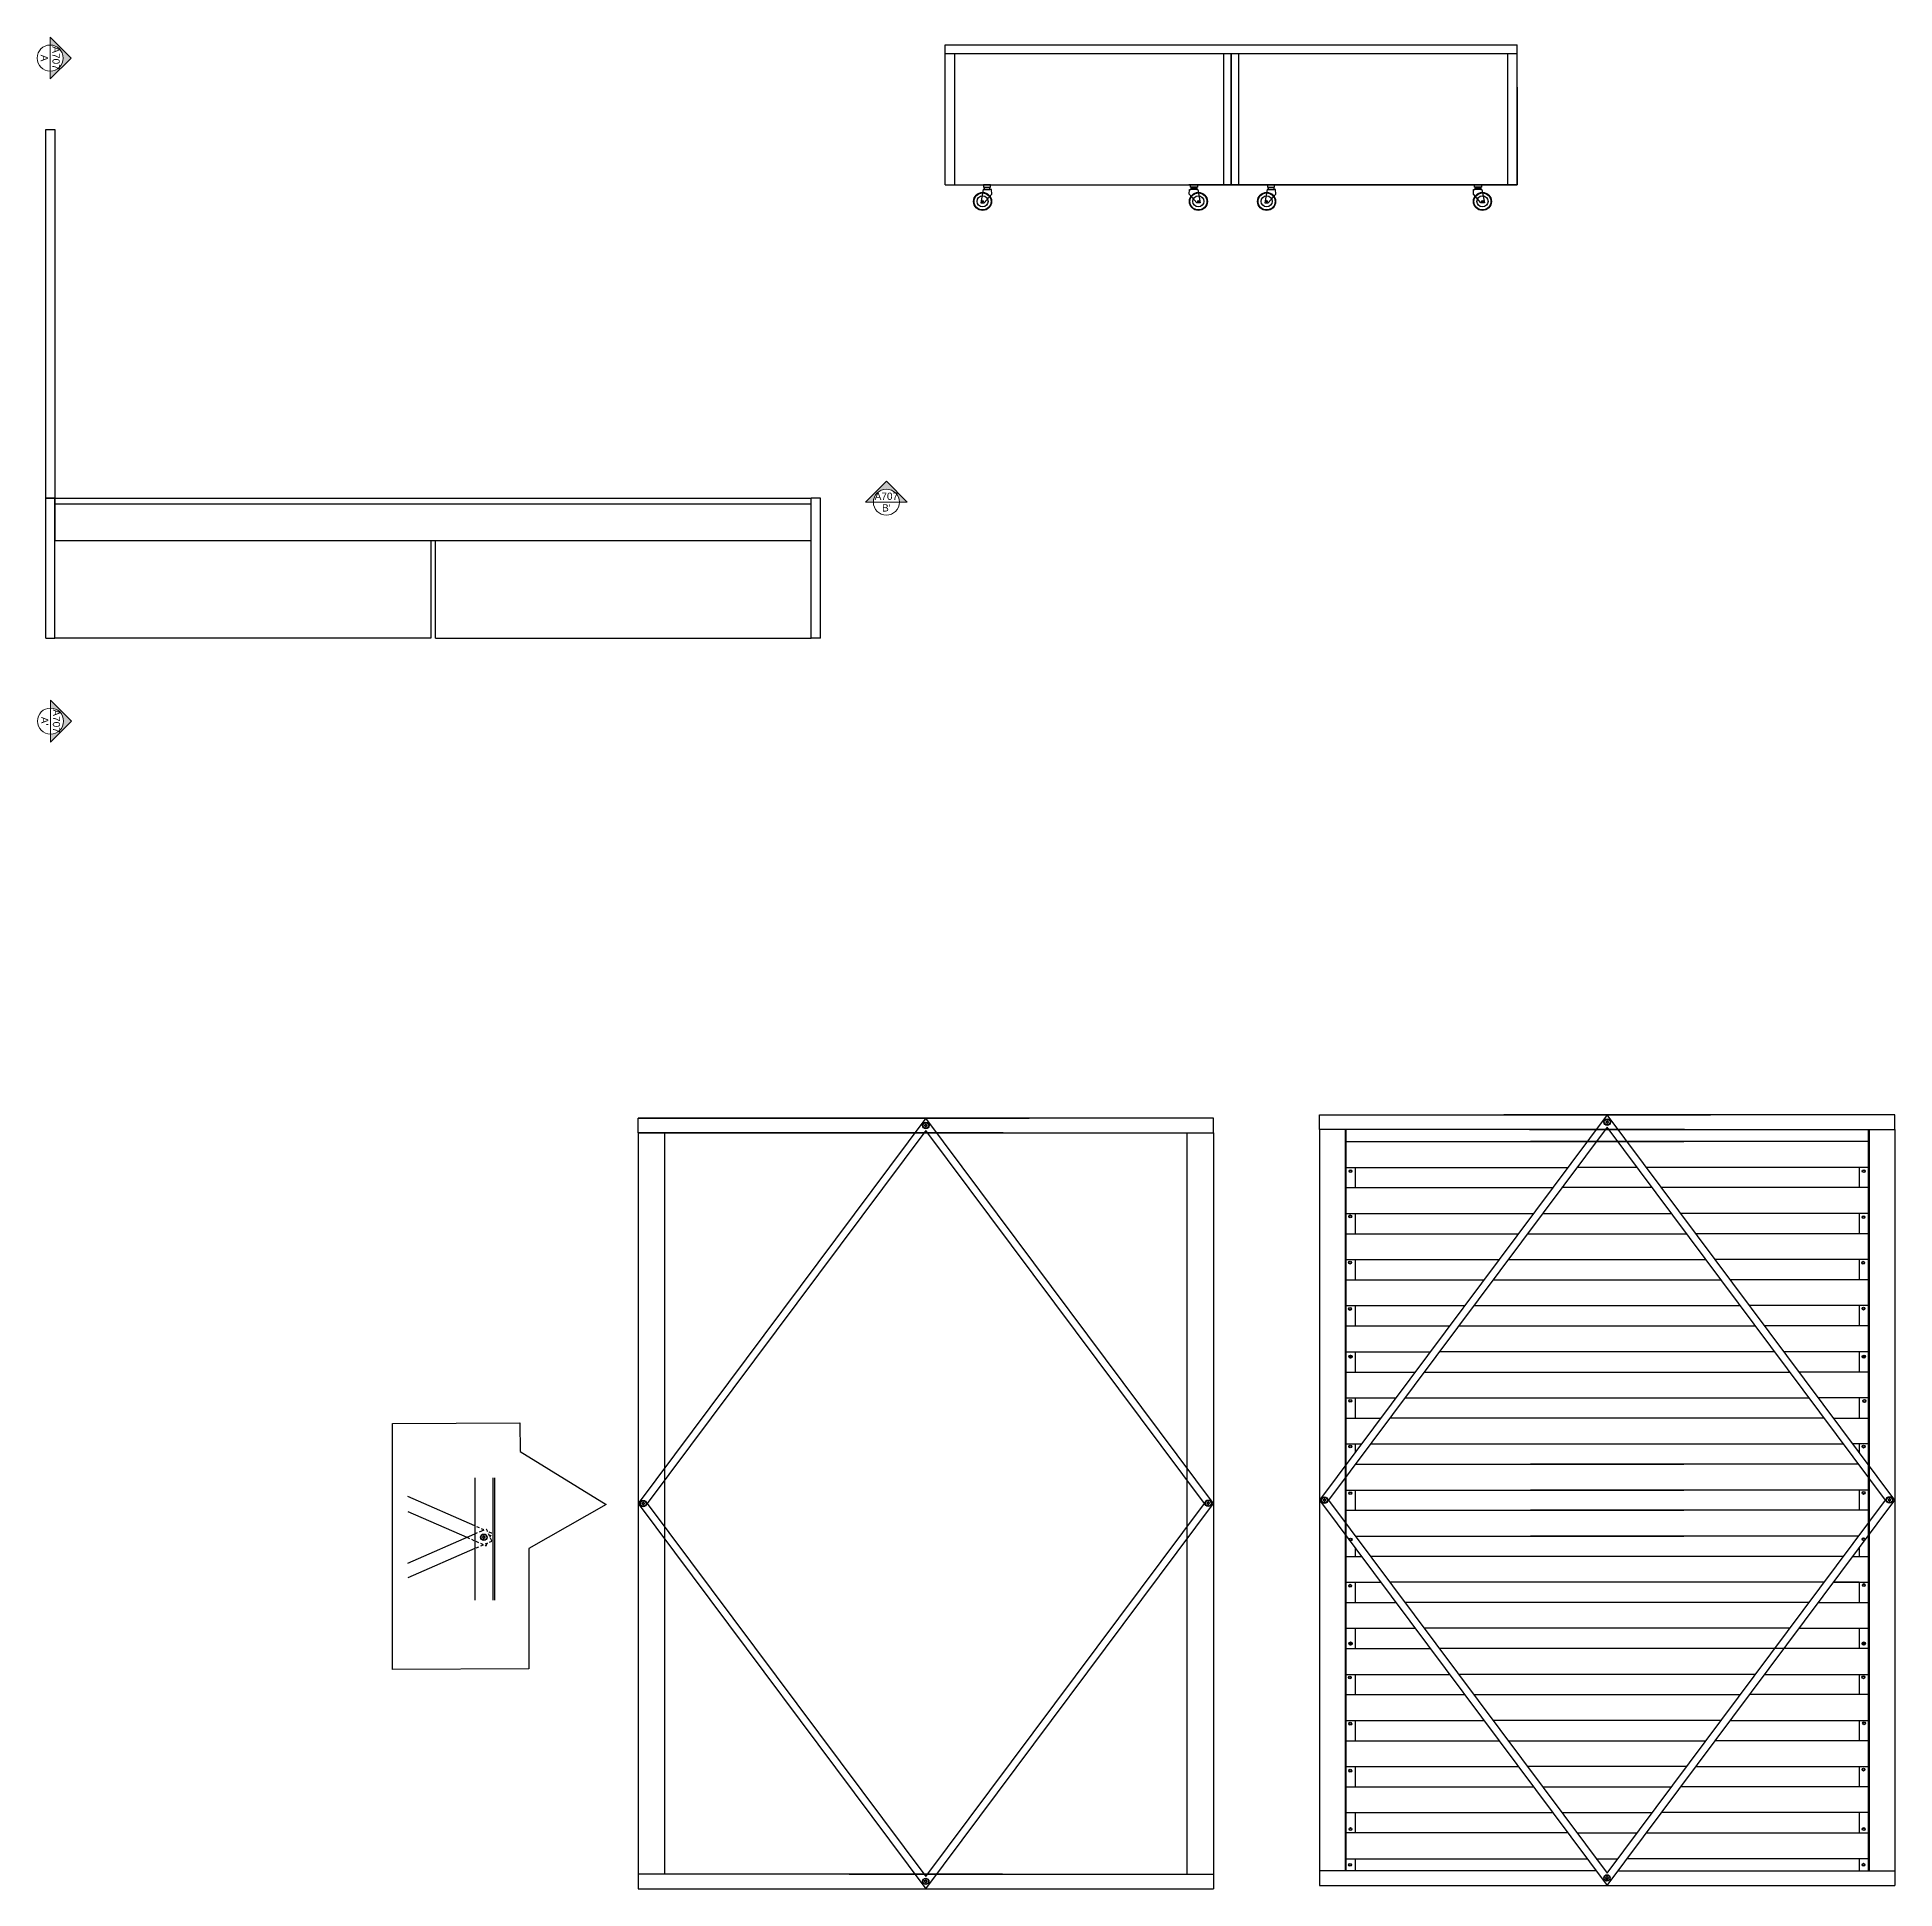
# Model space of a CAD drawing. Header units: millimetres. Extents: x 1628 to 5948, y -265 to 1722.
# Drawn here: x 5331 to 5835, y 142 to 644 of the extents above; entities that cross this region are included whole.
import ezdxf
from ezdxf.enums import TextEntityAlignment as Align

# ---------------------------------------------------------------- set-up
doc = ezdxf.new("R2010")
doc.units = ezdxf.units.MM
doc.linetypes.add('JIS_02_0.7', pattern=[1.35, 0.75, -0.6])
doc.layers.get('0').update_dxf_attribs({"color": 8})
doc.layers.add('A-PRSP-1', color=7, linetype='Continuous', lineweight=40)
doc.layers.add('QUOTE', color=5, linetype='Continuous')
doc.styles.get("Standard").update_dxf_attribs({"font": 'Arial.ttf'})

# ---------------------------------------------------------------- blocks, each defined once
blk = doc.blocks.new('SYMBOL')
at = {"layer": 'A-PRSP-1', "linetype": 'Continuous', "lineweight": 20}
h = blk.add_hatch(color=256, dxfattribs=at)
h.dxf.hatch_style = 1
h.paths.add_polyline_path([(11.206, 4.948), (11.316, 4.948, -1), (11.678, 4.948), (11.788, 4.948), (11.497, 5.241)])
at = {"linetype": 'Continuous', "lineweight": 20}
blk.add_line((11.316, 4.948), (11.678, 4.948), dxfattribs=at)
at = {"layer": 'A-PRSP-1', "linetype": 'Continuous', "lineweight": 20}
for p, q in [((11.206, 4.948), (11.497, 5.241)), ((11.788, 4.948), (11.497, 5.241)), ((11.316, 4.948), (11.206, 4.948)), ((11.678, 4.948), (11.788, 4.948))]:
    blk.add_line(p, q, dxfattribs=at)
blk.add_circle((11.497, 4.948), 0.181, dxfattribs=at)
at = {"linetype": 'Continuous', "lineweight": 20}
for tag, p in [('SEZIONE', (11.497, 4.918)), ('TAVOLA', (11.497, 5.08))]:
    blk.add_attdef(tag, text='', height=0.1, dxfattribs=at).set_placement(p, align=Align.TOP_CENTER)

msp = doc.modelspace()

# ---------------------------------------------------------------- linework, layer by layer
for p, q in [((5577.28, 604.23), (5577.28, 642.23)), ((5577.28, 642.23), (5732.28, 642.23)), ((5652.78, 639.76), (5577.28, 639.76)), ((5579.78, 639.76), (5579.78, 604.23)), ((5652.78, 604.23), (5652.78, 639.76)), ((5655.28, 639.76), (5652.78, 639.76)), ((5652.78, 604.23), (5652.78, 639.76)), ((5729.78, 639.76), (5654.28, 639.76)), ((5654.78, 639.76), (5654.78, 604.23)), ((5654.78, 604.23), (5654.78, 639.76)), ((5656.78, 639.76), (5656.78, 604.23)), ((5656.78, 639.76), (5656.78, 604.23)), ((5732.28, 639.76), (5729.78, 639.76)), ((5729.78, 604.23), (5729.78, 639.76)), ((5732.28, 604.23), (5732.28, 642.23)), ((5577.28, 604.23), (5577.28, 630.73)), ((5579.78, 630.73), (5579.78, 604.23)), ((5729.78, 604.23), (5729.78, 630.73)), ((5732.28, 630.73), (5732.28, 604.23)), ((5333.47, 519.29), (5333.47, 619.29)), ((5333.47, 619.29), (5335.97, 619.29)), ((5335.97, 619.29), (5335.97, 519.29)), ((5577.28, 604.23), (5732.28, 604.23)), ((5577.28, 604.23), (5579.78, 604.23)), ((5577.28, 604.23), (5655.28, 604.23)), ((5587.53, 603), (5586.89, 599.34)), ((5586.89, 599.34), (5587.84, 599.34)), ((5587.84, 603), (5587.53, 603)), ((5587.84, 599.34), (5589.87, 601.72)), ((5588.19, 603.64), (5588.22, 603.47)), ((5588.97, 603.69), (5588.97, 603.45)), ((5589.82, 603.02), (5589.44, 603.02)), ((5589.87, 601.72), (5589.82, 603.02)), ((5640.78, 604.23), (5643.28, 604.23)), ((5729.78, 604.23), (5643.28, 604.23)), ((5643.28, 604.23), (5729.78, 604.23)), ((5643.28, 604.23), (5729.78, 604.23)), ((5643.44, 601.72), (5643.49, 603.02)), ((5645.47, 599.34), (5643.44, 601.72)), ((5643.49, 603.02), (5643.86, 603.02)), ((5644.34, 603.69), (5644.34, 603.45)), ((5645.12, 603.64), (5645.09, 603.47)), ((5645.47, 603), (5645.78, 603)), ((5646.42, 599.34), (5645.47, 599.34)), ((5645.78, 603), (5646.42, 599.34)), ((5655.28, 604.23), (5652.78, 604.23)), ((5654.28, 604.23), (5656.78, 604.23)), ((5654.28, 604.23), (5732.28, 604.23)), ((5664.53, 603), (5663.89, 599.34)), ((5663.89, 599.34), (5664.84, 599.34)), ((5664.84, 603), (5664.53, 603)), ((5664.84, 599.34), (5666.87, 601.72)), ((5665.19, 603.64), (5665.22, 603.47)), ((5665.97, 603.69), (5665.97, 603.45)), ((5666.82, 603.02), (5666.44, 603.02)), ((5666.87, 601.72), (5666.82, 603.02)), ((5720.44, 601.72), (5720.49, 603.02)), ((5722.47, 599.34), (5720.44, 601.72)), ((5720.49, 603.02), (5720.86, 603.02)), ((5721.34, 603.69), (5721.34, 603.45)), ((5722.12, 603.64), (5722.09, 603.47)), ((5722.47, 603), (5722.78, 603)), ((5723.42, 599.34), (5722.47, 599.34)), ((5722.78, 603), (5723.42, 599.34)), ((5732.28, 604.23), (5729.78, 604.23)), ((5335.97, 519.29), (5333.47, 519.29)), ((5333.47, 481.29), (5333.47, 519.29)), ((5333.47, 519.29), (5335.97, 519.29)), ((5335.97, 519.29), (5540.97, 519.29)), ((5335.97, 481.29), (5335.97, 519.29)), ((5335.97, 519.29), (5335.97, 517.79)), ((5335.97, 507.79), (5335.97, 519.29)), ((5543.47, 519.29), (5540.97, 519.29)), ((5540.97, 481.29), (5540.97, 519.29)), ((5540.97, 507.79), (5540.97, 519.29)), ((5543.47, 481.29), (5543.47, 519.29)), ((5335.97, 517.79), (5540.97, 517.79)), ((5335.97, 517.79), (5335.97, 507.79)), ((5335.97, 507.79), (5437.84, 507.79)), ((5335.97, 481.29), (5335.97, 507.79)), ((5335.97, 507.79), (5540.97, 507.79)), ((5437.84, 507.79), (5437.84, 481.29)), ((5439.09, 481.29), (5439.09, 507.79)), ((5439.09, 507.79), (5540.97, 507.79)), ((5540.97, 481.29), (5540.97, 507.79)), ((5333.47, 481.29), (5335.97, 481.29)), ((5437.84, 481.29), (5335.97, 481.29)), ((5439.09, 481.29), (5540.97, 481.29)), ((5543.47, 481.29), (5540.97, 481.29)), ((5494.01, 347.15), (5494.01, 351.15)), ((5494.01, 351.15), (5600.01, 351.15)), ((5650.01, 351.15), (5494.01, 351.15)), ((5572.01, 351.15), (5494.01, 246.65)), ((5572.01, 347.8), (5496.51, 246.65)), ((5650.01, 246.65), (5572.01, 351.15)), ((5647.52, 246.65), (5572.01, 347.8)), ((5650.01, 347.15), (5650.01, 351.15)), ((5678.69, 348.06), (5678.69, 352.06)), ((5678.69, 352.06), (5784.69, 352.06)), ((5756.69, 352.06), (5678.69, 247.56)), ((5777.69, 348.06), (5678.69, 348.06)), ((5678.69, 348.06), (5678.69, 147.06)), ((5756.69, 348.71), (5681.18, 247.56)), ((5685.69, 348.06), (5685.69, 147.06)), ((5685.89, 348.06), (5685.89, 147.06)), ((5834.69, 352.06), (5728.69, 352.06)), ((5735.69, 348.06), (5834.69, 348.06)), ((5834.69, 247.56), (5756.69, 352.06)), ((5832.19, 247.56), (5756.69, 348.71)), ((5827.49, 348.06), (5827.49, 147.06)), ((5827.69, 348.06), (5827.69, 147.06)), ((5834.69, 348.06), (5834.69, 352.06)), ((5834.69, 348.06), (5834.69, 147.06)), ((5593.01, 347.15), (5494.01, 347.15)), ((5494.01, 347.15), (5494.01, 146.15)), ((5494.01, 347.15), (5650.01, 347.15)), ((5501.21, 347.15), (5501.21, 146.15)), ((5642.81, 347.15), (5642.81, 146.15)), ((5650.01, 347.15), (5650.01, 146.15)), ((5685.89, 344.81), (5777.49, 344.81)), ((5827.49, 344.81), (5735.89, 344.81)), ((5685.89, 337.81), (5746.05, 337.81)), ((5688.39, 337.81), (5688.39, 332.31)), ((5764.83, 337.81), (5748.55, 337.81)), ((5827.49, 337.81), (5767.32, 337.81)), ((5824.99, 337.81), (5824.99, 332.31)), ((5685.89, 332.31), (5741.95, 332.31)), ((5768.93, 332.31), (5744.44, 332.31)), ((5827.49, 332.31), (5771.43, 332.31)), ((5685.89, 325.31), (5736.72, 325.31)), ((5688.39, 325.31), (5688.39, 319.81)), ((5739.22, 325.31), (5774.16, 325.31)), ((5827.49, 325.31), (5776.66, 325.31)), ((5824.99, 325.31), (5824.99, 319.81)), ((5685.89, 319.81), (5732.62, 319.81)), ((5735.11, 319.81), (5778.26, 319.81)), ((5827.49, 319.81), (5780.76, 319.81)), ((5685.89, 312.81), (5727.39, 312.81)), ((5688.39, 312.81), (5688.39, 307.31)), ((5729.89, 312.81), (5783.49, 312.81)), ((5827.49, 312.81), (5785.99, 312.81)), ((5824.99, 312.81), (5824.99, 307.31)), ((5685.89, 307.31), (5723.29, 307.31)), ((5725.78, 307.31), (5787.59, 307.31)), ((5827.49, 307.31), (5790.09, 307.31)), ((5685.89, 300.31), (5718.06, 300.31)), ((5688.39, 300.31), (5688.39, 294.81)), ((5720.56, 300.31), (5792.82, 300.31)), ((5827.49, 300.31), (5795.32, 300.31)), ((5824.99, 300.31), (5824.99, 294.81)), ((5685.89, 294.81), (5713.96, 294.81)), ((5716.45, 294.81), (5796.92, 294.81)), ((5827.49, 294.81), (5799.42, 294.81)), ((5685.89, 287.81), (5708.73, 287.81)), ((5688.39, 287.81), (5688.39, 282.31)), ((5802.15, 287.81), (5711.23, 287.81)), ((5827.49, 287.81), (5804.65, 287.81)), ((5824.99, 287.81), (5824.99, 282.31)), ((5685.89, 282.31), (5704.63, 282.31)), ((5707.12, 282.31), (5806.26, 282.31)), ((5827.49, 282.31), (5808.75, 282.31)), ((5685.89, 275.31), (5699.4, 275.31)), ((5688.39, 275.31), (5688.39, 269.81)), ((5701.9, 275.31), (5811.48, 275.31)), ((5827.49, 275.31), (5813.98, 275.31)), ((5824.99, 275.31), (5824.99, 269.81)), ((5427.46, 268.37), (5462.01, 268.52)), ((5427.48, 201.64), (5427.46, 268.37)), ((5462.01, 268.52), (5462.04, 260.77)), ((5685.89, 269.81), (5695.3, 269.81)), ((5815.59, 269.81), (5697.79, 269.81)), ((5818.08, 269.81), (5827.49, 269.81)), ((5685.89, 262.81), (5690.07, 262.81)), ((5688.39, 262.81), (5688.39, 260.55)), ((5692.57, 262.81), (5820.81, 262.81)), ((5827.49, 262.81), (5823.31, 262.81)), ((5824.99, 262.81), (5824.99, 260.55)), ((5462.04, 260.77), (5485.41, 246.4)), ((5688.46, 257.31), (5777.49, 257.31)), ((5824.92, 257.31), (5735.89, 257.31)), ((5449.79, 253.63), (5449.79, 220.42)), ((5454.67, 253.63), (5454.67, 220.42)), ((5455.06, 253.63), (5455.06, 220.42)), ((5678.69, 247.56), (5756.69, 143.06)), ((5681.18, 247.56), (5756.69, 146.4)), ((5685.89, 250.31), (5777.49, 250.31)), ((5688.39, 250.31), (5688.39, 244.81)), ((5827.49, 250.31), (5735.89, 250.31)), ((5756.69, 143.06), (5834.69, 247.56)), ((5756.69, 146.4), (5832.19, 247.56)), ((5824.99, 250.31), (5824.99, 244.81)), ((5485.41, 246.4), (5464.43, 234.42)), ((5494.01, 246.65), (5572.01, 142.15)), ((5496.51, 246.65), (5572.01, 145.49)), ((5572.01, 142.15), (5650.01, 246.65)), ((5572.01, 145.49), (5647.52, 246.65)), ((5685.89, 244.81), (5777.49, 244.81)), ((5827.49, 244.81), (5735.89, 244.81)), ((5688.46, 237.81), (5777.49, 237.81)), ((5824.92, 237.81), (5735.89, 237.81)), ((5464.43, 234.42), (5464.43, 201.8)), ((5685.89, 232.31), (5690.07, 232.31)), ((5688.39, 234.56), (5688.39, 232.31)), ((5820.81, 232.31), (5692.57, 232.31)), ((5823.31, 232.31), (5827.69, 232.31)), ((5824.99, 234.56), (5824.99, 232.31)), ((5685.89, 225.31), (5695.3, 225.31)), ((5688.39, 225.31), (5688.39, 219.81)), ((5815.59, 225.31), (5697.79, 225.31)), ((5824.99, 225.31), (5818.08, 225.31)), ((5818.08, 225.31), (5827.49, 225.31)), ((5824.99, 225.31), (5824.99, 219.81)), ((5685.89, 219.81), (5699.4, 219.81)), ((5811.48, 219.81), (5701.9, 219.81)), ((5813.98, 219.81), (5827.49, 219.81)), ((5685.89, 212.81), (5704.63, 212.81)), ((5688.39, 212.81), (5688.39, 207.31)), ((5806.26, 212.81), (5707.12, 212.81)), ((5808.75, 212.81), (5827.49, 212.81)), ((5824.99, 212.81), (5824.99, 207.31)), ((5685.89, 207.31), (5708.73, 207.31)), ((5827.49, 207.31), (5711.23, 207.31)), ((5464.43, 201.8), (5427.48, 201.64)), ((5685.89, 200.31), (5713.96, 200.31)), ((5688.39, 200.31), (5688.39, 194.81)), ((5796.92, 200.31), (5716.45, 200.31)), ((5799.42, 200.31), (5827.49, 200.31)), ((5824.99, 200.31), (5824.99, 194.81)), ((5685.89, 194.81), (5718.06, 194.81)), ((5720.56, 194.81), (5792.82, 194.81)), ((5827.49, 194.81), (5795.32, 194.81)), ((5685.89, 187.81), (5723.29, 187.81)), ((5688.39, 187.81), (5688.39, 182.31)), ((5787.59, 187.81), (5725.78, 187.81)), ((5790.09, 187.81), (5827.49, 187.81)), ((5824.99, 187.81), (5824.99, 182.31)), ((5685.89, 182.31), (5727.39, 182.31)), ((5729.89, 182.31), (5783.49, 182.31)), ((5827.49, 182.31), (5785.99, 182.31)), ((5685.89, 175.31), (5732.62, 175.31)), ((5688.39, 175.31), (5688.39, 169.81)), ((5778.26, 175.31), (5735.11, 175.31)), ((5780.76, 175.31), (5827.49, 175.31)), ((5824.99, 175.31), (5824.99, 169.81)), ((5685.89, 169.81), (5736.72, 169.81)), ((5739.22, 169.81), (5774.16, 169.81)), ((5827.49, 169.81), (5776.66, 169.81)), ((5685.89, 162.81), (5741.95, 162.81)), ((5688.39, 162.81), (5688.39, 157.31)), ((5744.44, 162.81), (5768.93, 162.81)), ((5827.49, 162.81), (5771.43, 162.81)), ((5824.99, 162.81), (5824.99, 157.31)), ((5746.05, 157.31), (5685.89, 157.31)), ((5748.55, 157.31), (5764.83, 157.31)), ((5767.32, 157.31), (5827.49, 157.31)), ((5824.99, 157.31), (5827.49, 157.31)), ((5494.01, 146.15), (5494.01, 142.15)), ((5592.81, 146.15), (5494.01, 146.15)), ((5551.21, 146.15), (5650.01, 146.15)), ((5650.01, 146.15), (5650.01, 142.15)), ((5678.69, 147.06), (5678.69, 143.06)), ((5753.7, 147.06), (5678.69, 147.06)), ((5685.89, 150.31), (5751.28, 150.31)), ((5688.39, 150.31), (5688.39, 147.06)), ((5753.77, 150.31), (5759.6, 150.31)), ((5759.67, 147.06), (5834.69, 147.06)), ((5827.49, 150.31), (5762.1, 150.31)), ((5824.99, 150.31), (5824.99, 147.06)), ((5834.69, 147.06), (5834.69, 143.06)), ((5494.01, 142.15), (5650.01, 142.15)), ((5678.69, 143.06), (5834.69, 143.06))]:
    msp.add_line(p, q)
for points in [[(5589.57, 603.65), (5589.57, 604.23), (5587.62, 604.23), (5587.62, 603.65)], [(5589.4, 603.03), (5589.4, 603.46), (5587.81, 603.46), (5587.81, 603.03)], [(5643.74, 603.65), (5643.74, 604.23), (5645.69, 604.23), (5645.69, 603.65)], [(5643.91, 603.03), (5643.91, 603.46), (5645.5, 603.46), (5645.5, 603.03)], [(5666.57, 603.65), (5666.57, 604.23), (5664.62, 604.23), (5664.62, 603.65)], [(5666.4, 603.03), (5666.4, 603.46), (5664.81, 603.46), (5664.81, 603.03)], [(5720.74, 603.65), (5720.74, 604.23), (5722.69, 604.23), (5722.69, 603.65)], [(5720.91, 603.03), (5720.91, 603.46), (5722.5, 603.46), (5722.5, 603.03)]]:
    msp.add_lwpolyline(points, close=True)
for points in [[(5572.13, 348.81), (5572.13, 349.05, -0.414214), (5572.15, 349.07), (5572.39, 349.07, 0.414214), (5572.41, 349.09), (5572.41, 349.25, 0.414214), (5572.39, 349.26), (5572.15, 349.26, -0.414214), (5572.13, 349.28), (5572.13, 349.53, 0.414214), (5572.11, 349.54), (5571.95, 349.54, 0.414214), (5571.93, 349.53), (5571.93, 349.28, -0.414214), (5571.91, 349.26), (5571.67, 349.26, 0.414214), (5571.65, 349.25), (5571.65, 349.09, 0.414214), (5571.67, 349.07), (5571.91, 349.07, -0.414214), (5571.93, 349.05), (5571.93, 348.81, 0.414214), (5571.95, 348.79), (5572.11, 348.79, 0.414214)], [(5756.8, 349.72), (5756.8, 349.96, -0.414214), (5756.82, 349.98), (5757.06, 349.98, 0.414214), (5757.08, 350), (5757.08, 350.16, 0.414214), (5757.06, 350.18), (5756.82, 350.18, -0.414214), (5756.8, 350.2), (5756.8, 350.44, 0.414214), (5756.78, 350.46), (5756.63, 350.46, 0.414214), (5756.61, 350.44), (5756.61, 350.2, -0.414214), (5756.59, 350.18), (5756.35, 350.18, 0.414214), (5756.33, 350.16), (5756.33, 350, 0.414214), (5756.35, 349.98), (5756.59, 349.98, -0.414214), (5756.61, 349.96), (5756.61, 349.72, 0.414214), (5756.63, 349.7), (5756.78, 349.7, 0.414214)], [(5687.19, 286.28), (5687.19, 286.41, -0.414214), (5687.2, 286.42), (5687.32, 286.42, 0.414214), (5687.33, 286.43), (5687.33, 286.51, 0.414214), (5687.32, 286.52), (5687.2, 286.52, -0.414214), (5687.19, 286.53), (5687.19, 286.65, 0.414214), (5687.18, 286.66), (5687.1, 286.66, 0.414214), (5687.09, 286.65), (5687.09, 286.53, -0.414214), (5687.08, 286.52), (5686.95, 286.52, 0.414214), (5686.94, 286.51), (5686.94, 286.43, 0.414214), (5686.95, 286.42), (5687.08, 286.42, -0.414214), (5687.09, 286.41), (5687.09, 286.28, 0.414214), (5687.1, 286.27), (5687.18, 286.27, 0.414214)], [(5826.19, 286.28), (5826.19, 286.41, 0.414214), (5826.18, 286.42), (5826.05, 286.42, -0.414214), (5826.04, 286.43), (5826.04, 286.51, -0.414214), (5826.05, 286.52), (5826.18, 286.52, 0.414214), (5826.19, 286.53), (5826.19, 286.65, -0.414214), (5826.2, 286.66), (5826.28, 286.66, -0.414214), (5826.29, 286.65), (5826.29, 286.53, 0.414214), (5826.3, 286.52), (5826.42, 286.52, -0.414214), (5826.43, 286.51), (5826.43, 286.43, -0.414214), (5826.42, 286.42), (5826.3, 286.42, 0.414214), (5826.29, 286.41), (5826.29, 286.28, -0.414214), (5826.28, 286.27), (5826.2, 286.27, -0.414214)], [(5495.51, 246.27), (5495.51, 246.51, -0.414214), (5495.53, 246.53), (5495.77, 246.53, 0.414214), (5495.79, 246.55), (5495.79, 246.7, 0.414214), (5495.77, 246.72), (5495.53, 246.72, -0.414214), (5495.51, 246.74), (5495.51, 246.98, 0.414214), (5495.49, 247), (5495.33, 247, 0.414214), (5495.31, 246.98), (5495.31, 246.74, -0.414214), (5495.29, 246.72), (5495.05, 246.72, 0.414214), (5495.03, 246.7), (5495.03, 246.55, 0.414214), (5495.05, 246.53), (5495.29, 246.53, -0.414214), (5495.31, 246.51), (5495.31, 246.27, 0.414214), (5495.33, 246.25), (5495.49, 246.25, 0.414214)], [(5648.67, 246.35), (5648.67, 246.59, -0.414214), (5648.68, 246.61), (5648.93, 246.61, 0.414214), (5648.95, 246.63), (5648.95, 246.78, 0.414214), (5648.93, 246.8), (5648.68, 246.8, -0.414214), (5648.67, 246.82), (5648.67, 247.06, 0.414214), (5648.65, 247.08), (5648.49, 247.08, 0.414214), (5648.47, 247.06), (5648.47, 246.82, -0.414214), (5648.45, 246.8), (5648.21, 246.8, 0.414214), (5648.19, 246.78), (5648.19, 246.63, 0.414214), (5648.21, 246.61), (5648.45, 246.61, -0.414214), (5648.47, 246.59), (5648.47, 246.35, 0.414214), (5648.49, 246.33), (5648.65, 246.33, 0.414214)], [(5680.18, 247.18), (5680.18, 247.42, -0.414214), (5680.2, 247.44), (5680.44, 247.44, 0.414214), (5680.46, 247.46), (5680.46, 247.62, 0.414214), (5680.44, 247.64), (5680.2, 247.64, -0.414214), (5680.18, 247.66), (5680.18, 247.9, 0.414214), (5680.16, 247.92), (5680.01, 247.92, 0.414214), (5679.99, 247.9), (5679.99, 247.66, -0.414214), (5679.97, 247.64), (5679.73, 247.64, 0.414214), (5679.71, 247.62), (5679.71, 247.46, 0.414214), (5679.73, 247.44), (5679.97, 247.44, -0.414214), (5679.99, 247.42), (5679.99, 247.18, 0.414214), (5680.01, 247.16), (5680.16, 247.16, 0.414214)], [(5833.34, 247.26), (5833.34, 247.5, -0.414214), (5833.36, 247.52), (5833.6, 247.52, 0.414214), (5833.62, 247.54), (5833.62, 247.7, 0.414214), (5833.6, 247.72), (5833.36, 247.72, -0.414214), (5833.34, 247.74), (5833.34, 247.98, 0.414214), (5833.32, 248), (5833.17, 248, 0.414214), (5833.15, 247.98), (5833.15, 247.74, -0.414214), (5833.13, 247.72), (5832.89, 247.72, 0.414214), (5832.87, 247.7), (5832.87, 247.54, 0.414214), (5832.89, 247.52), (5833.13, 247.52, -0.414214), (5833.15, 247.5), (5833.15, 247.26, 0.414214), (5833.17, 247.24), (5833.32, 247.24, 0.414214)], [(5452.33, 237.13), (5452.33, 237.37, -0.414214), (5452.35, 237.39), (5452.59, 237.39, 0.414214), (5452.61, 237.41), (5452.61, 237.57, 0.414214), (5452.59, 237.59), (5452.35, 237.59, -0.414214), (5452.33, 237.61), (5452.33, 237.85, 0.414214), (5452.31, 237.87), (5452.15, 237.87, 0.414214), (5452.13, 237.85), (5452.13, 237.61, -0.414214), (5452.11, 237.59), (5451.87, 237.59, 0.414214), (5451.85, 237.57), (5451.85, 237.41, 0.414214), (5451.87, 237.39), (5452.11, 237.39, -0.414214), (5452.13, 237.37), (5452.13, 237.13, 0.414214), (5452.15, 237.11), (5452.31, 237.11, 0.414214)], [(5687.19, 208.47), (5687.19, 208.59, -0.414214), (5687.2, 208.6), (5687.32, 208.6, 0.414214), (5687.33, 208.61), (5687.33, 208.69, 0.414214), (5687.32, 208.7), (5687.2, 208.7, -0.414214), (5687.19, 208.71), (5687.19, 208.83, 0.414214), (5687.18, 208.84), (5687.1, 208.84, 0.414214), (5687.09, 208.83), (5687.09, 208.71, -0.414214), (5687.08, 208.7), (5686.95, 208.7, 0.414214), (5686.94, 208.69), (5686.94, 208.61, 0.414214), (5686.95, 208.6), (5687.08, 208.6, -0.414214), (5687.09, 208.59), (5687.09, 208.47, 0.414214), (5687.1, 208.46), (5687.18, 208.46, 0.414214)], [(5826.19, 208.47), (5826.19, 208.59, 0.414214), (5826.18, 208.6), (5826.05, 208.6, -0.414214), (5826.04, 208.61), (5826.04, 208.69, -0.414214), (5826.05, 208.7), (5826.18, 208.7, 0.414214), (5826.19, 208.71), (5826.19, 208.83, -0.414214), (5826.2, 208.84), (5826.28, 208.84, -0.414214), (5826.29, 208.83), (5826.29, 208.71, 0.414214), (5826.3, 208.7), (5826.42, 208.7, -0.414214), (5826.43, 208.69), (5826.43, 208.61, -0.414214), (5826.42, 208.6), (5826.3, 208.6, 0.414214), (5826.29, 208.59), (5826.29, 208.47, -0.414214), (5826.28, 208.46), (5826.2, 208.46, -0.414214)], [(5572.08, 143.83), (5572.08, 144.07, -0.414214), (5572.1, 144.09), (5572.34, 144.09, 0.414214), (5572.36, 144.11), (5572.36, 144.27, 0.414214), (5572.34, 144.29), (5572.1, 144.29, -0.414214), (5572.08, 144.31), (5572.08, 144.55, 0.414214), (5572.06, 144.57), (5571.91, 144.57, 0.414214), (5571.89, 144.55), (5571.89, 144.31, -0.414214), (5571.87, 144.29), (5571.63, 144.29, 0.414214), (5571.61, 144.27), (5571.61, 144.11, 0.414214), (5571.63, 144.09), (5571.87, 144.09, -0.414214), (5571.89, 144.07), (5571.89, 143.83, 0.414214), (5571.91, 143.81), (5572.06, 143.81, 0.414214)], [(5756.76, 144.74), (5756.76, 144.99, -0.414214), (5756.78, 145), (5757.02, 145, 0.414214), (5757.04, 145.02), (5757.04, 145.18, 0.414214), (5757.02, 145.2), (5756.78, 145.2, -0.414214), (5756.76, 145.22), (5756.76, 145.46, 0.414214), (5756.74, 145.48), (5756.58, 145.48, 0.414214), (5756.56, 145.46), (5756.56, 145.22, -0.414214), (5756.54, 145.2), (5756.3, 145.2, 0.414214), (5756.28, 145.18), (5756.28, 145.02, 0.414214), (5756.3, 145), (5756.54, 145, -0.414214), (5756.56, 144.99), (5756.56, 144.74, 0.414214), (5756.58, 144.72), (5756.74, 144.72, 0.414214)]]:
    msp.add_lwpolyline(points, format="xyb", close=True)
for points in [[(5449.79, 240.58), (5431.62, 248.52)], [(5431.62, 244.47), (5447.6, 237.49)], [(5431.62, 230.51), (5449.79, 238.45)], [(5449.79, 234.41), (5431.62, 226.47)]]:
    msp.add_lwpolyline(points)
at = {"linetype": 'JIS_02_0.7'}
for points in [[(5447.6, 237.49), (5452.84, 235.2, 0.414214), (5452.87, 235.21), (5453.16, 235.88)], [(5449.79, 238.45), (5451.63, 239.25), (5452.84, 239.78, -0.414214), (5452.87, 239.77), (5454.34, 236.41, -0.414214), (5454.33, 236.39), (5453.23, 235.91), (5449.79, 234.41)], [(5453.87, 237.49), (5454.34, 238.57, 0.414214), (5454.33, 238.6), (5453.23, 239.08), (5453.16, 239.11)]]:
    msp.add_lwpolyline(points, format="xyb", dxfattribs=at)
msp.add_lwpolyline([(5452.23, 239.51), (5449.79, 240.58)], dxfattribs=at)
for centre, radius in [((5587.4, 599.76), 2.45), ((5587.4, 599.76), 2.31), ((5587.4, 599.76), 1.5), ((5587.4, 599.76), 0.228), ((5645.91, 599.76), 2.45), ((5645.91, 599.76), 2.31), ((5645.91, 599.76), 1.5), ((5645.91, 599.76), 0.228), ((5664.4, 599.76), 2.45), ((5664.4, 599.76), 2.31), ((5664.4, 599.76), 1.5), ((5664.4, 599.76), 0.228), ((5722.91, 599.76), 2.45), ((5722.91, 599.76), 2.31), ((5722.91, 599.76), 1.5), ((5722.91, 599.76), 0.228), ((5572.03, 349.17), 0.877), ((5572.03, 349.17), 0.774), ((5756.71, 350.08), 0.877), ((5756.71, 350.08), 0.774), ((5687.14, 336.77), 0.396), ((5687.14, 336.77), 0.293), ((5826.24, 336.77), 0.396), ((5826.24, 336.77), 0.293), ((5687.06, 324.51), 0.396), ((5687.06, 324.51), 0.293), ((5826.2, 324.3), 0.396), ((5826.2, 324.3), 0.293), ((5687.01, 311.98), 0.396), ((5687.01, 311.98), 0.293), ((5826.1, 311.95), 0.396), ((5826.1, 311.95), 0.293), ((5686.98, 299.42), 0.396), ((5686.98, 299.42), 0.293), ((5826.2, 299.51), 0.396), ((5826.2, 299.51), 0.293), ((5687.14, 286.47), 0.45), ((5687.14, 286.47), 0.397), ((5826.24, 286.47), 0.45), ((5826.24, 286.47), 0.397), ((5687.08, 274.5), 0.396), ((5687.08, 274.5), 0.293), ((5826.42, 274.45), 0.396), ((5826.42, 274.45), 0.293), ((5687.08, 262.1), 0.396), ((5687.08, 262.1), 0.293), ((5826.22, 262.09), 0.396), ((5826.22, 262.09), 0.293), ((5495.41, 246.63), 0.877), ((5495.41, 246.63), 0.774), ((5648.57, 246.71), 0.877), ((5648.57, 246.71), 0.774), ((5680.09, 247.54), 0.877), ((5680.09, 247.54), 0.774), ((5687.07, 249.45), 0.396), ((5687.07, 249.45), 0.293), ((5826.22, 249.53), 0.396), ((5826.22, 249.53), 0.293), ((5833.24, 247.62), 0.877), ((5833.24, 247.62), 0.774), ((5452.23, 237.49), 0.877), ((5452.23, 237.49), 0.774), ((5687.15, 236.88), 0.396), ((5687.15, 236.88), 0.293), ((5826.23, 236.96), 0.396), ((5826.23, 236.96), 0.293), ((5687.05, 224.34), 0.396), ((5687.05, 224.34), 0.293), ((5826.28, 224.52), 0.396), ((5826.28, 224.52), 0.293), ((5687.14, 208.65), 0.45), ((5687.14, 208.65), 0.397), ((5826.24, 208.65), 0.45), ((5826.24, 208.65), 0.397), ((5686.95, 199.47), 0.396), ((5686.95, 199.47), 0.293), ((5826.16, 199.53), 0.396), ((5826.16, 199.53), 0.293), ((5687.06, 186.94), 0.396), ((5687.06, 186.94), 0.293), ((5826.36, 187.05), 0.396), ((5826.36, 187.05), 0.293), ((5687.06, 174.19), 0.396), ((5687.06, 174.19), 0.293), ((5826.2, 174.49), 0.396), ((5826.2, 174.49), 0.293), ((5687.14, 158.35), 0.396), ((5687.14, 158.35), 0.293), ((5826.24, 158.35), 0.396), ((5826.24, 158.35), 0.293), ((5687.01, 148.66), 0.396), ((5687.01, 148.66), 0.293), ((5826.2, 148.68), 0.396), ((5826.2, 148.68), 0.293), ((5571.99, 144.19), 0.877), ((5571.99, 144.19), 0.774), ((5756.66, 145.1), 0.877), ((5756.66, 145.1), 0.774)]:
    msp.add_circle(centre, radius)

# ---------------------------------------------------------------- block references
at = {"layer": 'QUOTE', "xscale": 19.50110641980523, "yscale": 19.50110641980523, "zscale": 19.50110641980523, "rotation": 270}
for p, values in [((5238.17, 862.84), {'SEZIONE': 'A', 'TAVOLA': 'A707'}), ((5238.27, 683.03), {'SEZIONE': "A'", 'TAVOLA': 'A707'})]:
    msp.add_blockref('SYMBOL', p, dxfattribs=at).add_auto_attribs(values)
at = {"layer": 'QUOTE', "xscale": 19.50110641980523, "yscale": 19.50110641980523, "zscale": 19.50110641980523}
msp.add_blockref('SYMBOL', (5337.12, 421.71), dxfattribs=at).add_auto_attribs({'SEZIONE': "B'", 'TAVOLA': 'A707'})

doc.saveas('drawing.dxf')
